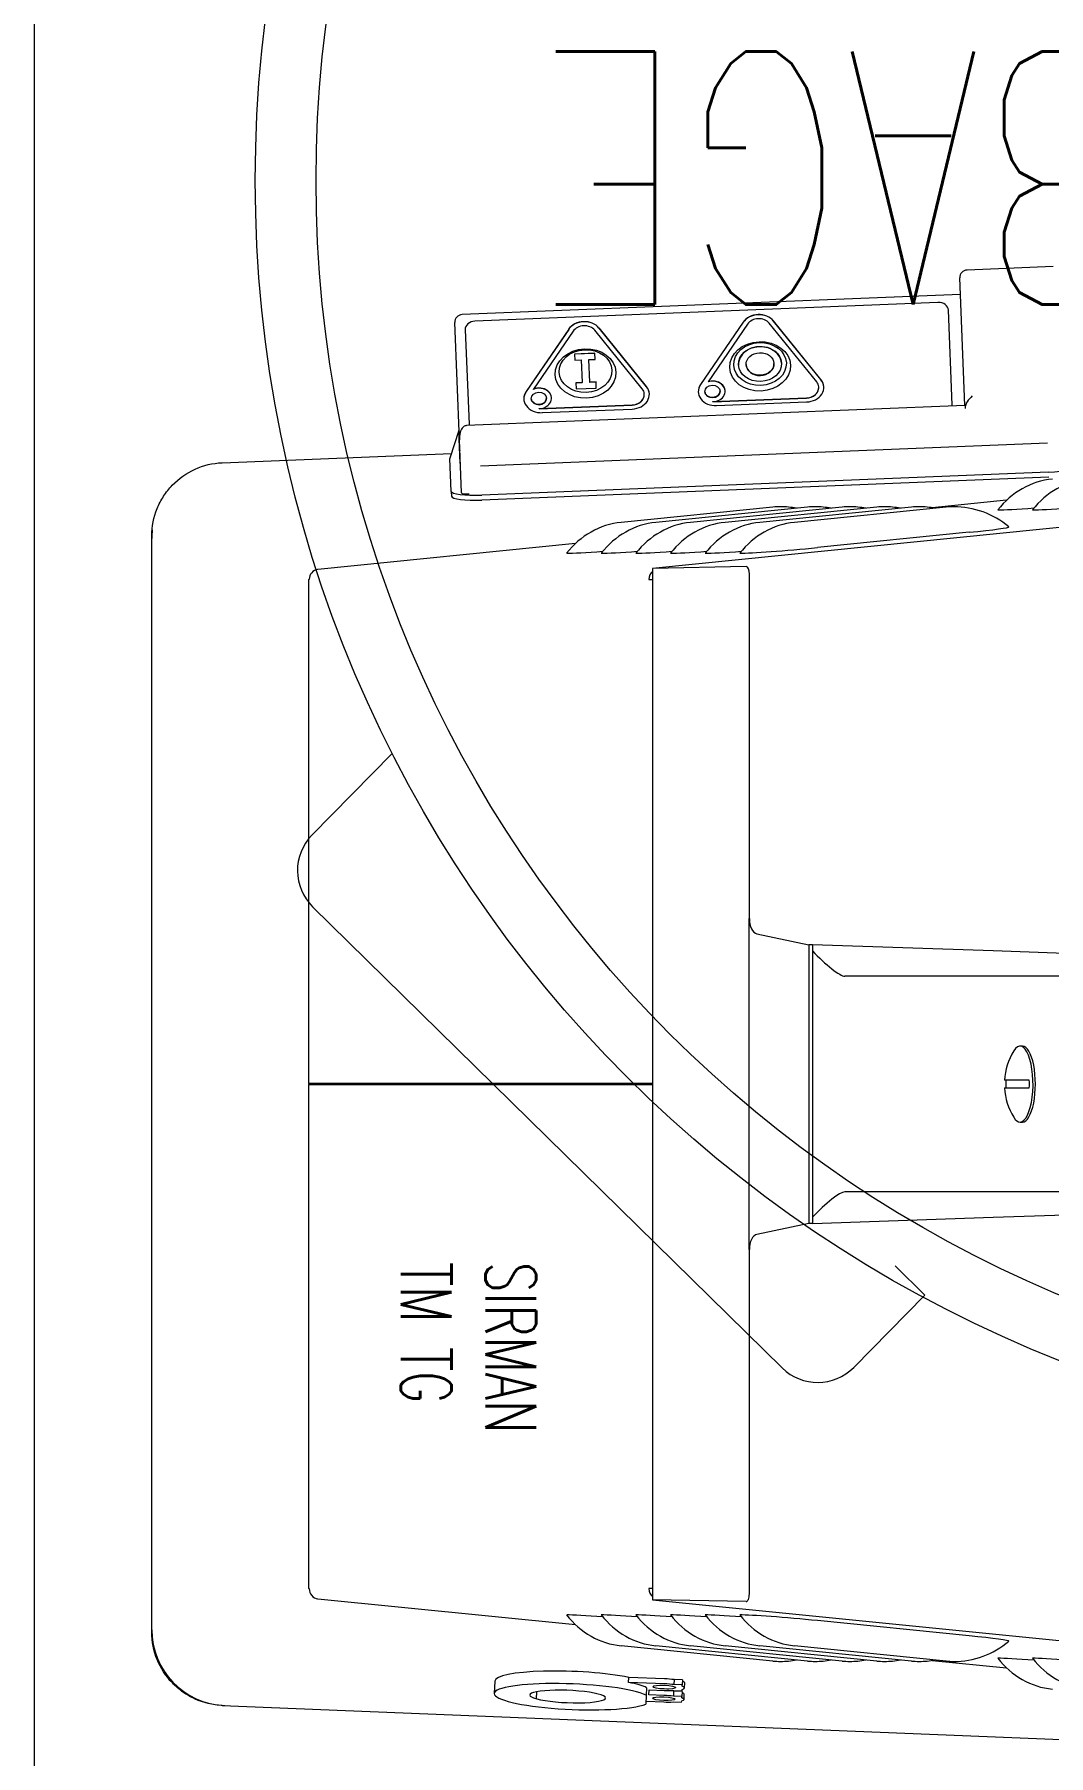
# Model space of a CAD drawing. Header units: millimetres. Extents: x 886808 to 1650903, y -1008069 to 230892.
# Drawn here: x 938357.7 to 938558, y -345922.7 to -345582.6 of the extents above; entities that cross this region are included whole.
import ezdxf

# ---------------------------------------------------------------- set-up
doc = ezdxf.new("R2010")
doc.units = ezdxf.units.MM
doc.layers.add('hatch', color=250, linetype='Continuous', lineweight=0)
doc.layers.add('I-FURN', color=252, linetype='Continuous', lineweight=5)
doc.styles.add('MtXpl_simplex8_shx', font='simplex8.shx')

# ---------------------------------------------------------------- blocks, each defined once
blk = doc.blocks.new('A$C26DD556D')
at = {"layer": 'hatch', "transparency": 33554636}
for p, q in [((5248.59, 23624.31), (5248.59, 24924.31)), ((5432.33, 24529.58), (5431.31, 24554.78)), ((5449.73, 24557.03), (5432.74, 24556.34)), ((5431.44, 24551.51), (5333.02, 24547.52)), ((5427, 24549.95), (5335.57, 24546.24)), ((5429.82, 24529.73), (5429.06, 24548.4)), ((5332.52, 24522.82), (5331.58, 24545.96)), ((5333.64, 24544.54), (5334.4, 24525.86)), ((5354.08, 24544.65), (5345.67, 24532.35)), ((5354.08, 24544.62), (5345.67, 24532.32)), ((5354.95, 24544.26), (5347.11, 24532.79)), ((5368.6, 24532.86), (5359.23, 24544.43)), ((5369.44, 24533.31), (5360.07, 24544.89)), ((5369.44, 24533.28), (5360.07, 24544.86)), ((5388.53, 24546.04), (5380.12, 24533.74)), ((5388.53, 24546.01), (5380.12, 24533.71)), ((5389.4, 24545.65), (5381.61, 24534.26)), ((5403.05, 24534.25), (5393.68, 24545.83)), ((5403.89, 24534.71), (5394.51, 24546.28)), ((5403.89, 24534.68), (5394.52, 24546.25)), ((5359.25, 24539.9), (5355.25, 24539.74)), ((5359.25, 24539.87), (5355.25, 24539.71)), ((5355.25, 24539.74), (5355.3, 24538.52)), ((5355.3, 24538.52), (5356.55, 24538.57)), ((5356.55, 24538.57), (5356.73, 24534.11)), ((5358.05, 24538.63), (5359.29, 24538.68)), ((5358.23, 24534.17), (5358.05, 24538.63)), ((5359.29, 24538.68), (5359.25, 24539.9)), ((5389.11, 24537.65), (5389.12, 24537.63)), ((5394.61, 24537.85), (5394.61, 24537.88)), ((5356.73, 24534.11), (5355.48, 24534.06)), ((5356.73, 24534.08), (5355.48, 24534.03)), ((5355.48, 24534.06), (5355.53, 24532.84)), ((5356.73, 24534.08), (5356.73, 24534.11)), ((5359.48, 24534.22), (5358.23, 24534.17)), ((5359.48, 24534.19), (5358.23, 24534.14)), ((5358.23, 24534.14), (5358.23, 24534.17)), ((5359.53, 24533), (5359.48, 24534.22)), ((5381.61, 24534.23), (5381.61, 24534.26)), ((5346.7, 24530.92), (5346.7, 24530.89)), ((5347.11, 24532.76), (5347.11, 24532.79)), ((5349.7, 24531.01), (5349.7, 24531.04)), ((5355.53, 24532.84), (5359.53, 24533)), ((5369.01, 24531.79), (5369.01, 24531.82)), ((5380.97, 24532.3), (5380.98, 24532.27)), ((5382.56, 24530.33), (5401.04, 24531.08)), ((5382.56, 24530.31), (5401.04, 24531.05)), ((5382.56, 24530.31), (5382.56, 24530.33)), ((5383.29, 24529.55), (5401.07, 24530.27)), ((5383.97, 24532.4), (5383.97, 24532.43)), ((5403.46, 24533.19), (5403.46, 24533.21)), ((5432.33, 24529.58), (5333.91, 24525.6)), ((5348.28, 24528.95), (5366.59, 24529.69)), ((5348.28, 24528.92), (5366.59, 24529.66)), ((5348.28, 24528.92), (5348.28, 24528.95)), ((5348.84, 24528.16), (5366.62, 24528.88)), ((5429.82, 24529.67), (5429.82, 24529.73)), ((5332.41, 24524.65), (5330.63, 24519.17)), ((5332.67, 24518.11), (5332.4, 24524.61)), ((5285.66, 24518.27), (5330.93, 24520.1)), ((5332.94, 24512.3), (5332.52, 24522.82)), ((5448.6, 24522.16), (5336.69, 24517.62)), ((5330.89, 24512.61), (5330.62, 24519.11)), ((5448.83, 24516.41), (5336.92, 24511.88)), ((5448.87, 24515.42), (5336.96, 24510.89)), ((5529.94, 24513.39), (5370.66, 24497.38)), ((5330.89, 24512.61), (5330.93, 24511.62)), ((5440.54, 24510.85), (5425.84, 24509.37)), ((5394.4, 24509.5), (5364.47, 24506.49)), ((5401.24, 24509.5), (5371.31, 24506.49)), ((5408.08, 24509.5), (5378.15, 24506.49)), ((5414.92, 24509.5), (5384.99, 24506.49)), ((5421.77, 24509.5), (5391.83, 24506.49)), ((5428.61, 24509.5), (5398.67, 24506.49)), ((5271.77, 24287.22), (5271.77, 24503.8)), ((5433.15, 24504.52), (5403.21, 24501.51)), ((5355.41, 24502.29), (5304.53, 24497.18)), ((5389.12, 24497.74), (5370.66, 24497.38)), ((5370.66, 24497.38), (5370.66, 24293.64)), ((5389.75, 24496.24), (5389.75, 24428.2)), ((5302.85, 24495.19), (5302.73, 24495.19)), ((5302.73, 24495.19), (5302.73, 24395.61)), ((5369.89, 24495.19), (5370.66, 24495.19)), ((5319.25, 24460.83), (5303.39, 24444.7)), ((5303.52, 24430.56), (5396.23, 24339.43)), ((5389.75, 24362.82), (5389.75, 24428.2)), ((5391.25, 24425.2), (5401.52, 24423.05)), ((5401.52, 24423.05), (5401.52, 24367.98)), ((5401.52, 24423.05), (5401.52, 24423.05)), ((5401.52, 24423.05), (5401.52, 24367.98)), ((5402.2, 24423.05), (5401.52, 24423.05)), ((5402.2, 24423.05), (5402.2, 24421.81)), ((5437.91, 24421.81), (5402.2, 24423.05)), ((5402.2, 24421.81), (5402.2, 24369.21)), ((5455.69, 24421.2), (5437.91, 24421.81)), ((5460.94, 24416.81), (5408.61, 24416.81)), ((5443.67, 24403.01), (5443.2, 24403.01)), ((5302.73, 24395.61), (5302.85, 24395.61)), ((5302.85, 24395.41), (5302.73, 24395.41)), ((5302.73, 24395.41), (5302.73, 24295.83)), ((5369.89, 24395.61), (5302.85, 24395.61)), ((5302.85, 24395.41), (5369.89, 24395.41)), ((5304.13, 24395.61), (5304.13, 24395.41)), ((5370.66, 24395.61), (5369.89, 24395.61)), ((5369.89, 24395.41), (5370.66, 24395.41)), ((5370.48, 24395.41), (5370.48, 24395.61)), ((5445.03, 24396.26), (5440.12, 24396.26)), ((5440.12, 24394.76), (5445.03, 24394.76)), ((5443.2, 24388.01), (5443.67, 24388.01)), ((5460.94, 24374.21), (5408.61, 24374.21)), ((5401.52, 24367.98), (5391.25, 24365.82)), ((5401.52, 24367.98), (5401.52, 24367.98)), ((5402.2, 24367.98), (5401.52, 24367.98)), ((5402.2, 24367.98), (5437.91, 24369.21)), ((5402.2, 24369.21), (5402.2, 24367.98)), ((5437.91, 24369.21), (5465.65, 24370.17)), ((5389.75, 24362.82), (5389.75, 24294.78)), ((5424.39, 24353.81), (5418.52, 24359.59)), ((5410.37, 24339.55), (5424.39, 24353.81)), ((5302.73, 24295.83), (5302.85, 24295.83)), ((5370.66, 24295.83), (5369.89, 24295.83)), ((5304.53, 24293.84), (5355.41, 24288.73)), ((5370.66, 24293.64), (5467.53, 24283.91)), ((5389.12, 24293.28), (5370.66, 24293.64)), ((5433.15, 24286.5), (5403.21, 24289.51)), ((5394.4, 24281.52), (5364.47, 24284.53)), ((5401.24, 24281.52), (5371.31, 24284.53)), ((5408.08, 24281.52), (5378.15, 24284.53)), ((5414.92, 24281.52), (5384.99, 24284.53)), ((5421.77, 24281.52), (5391.83, 24284.53)), ((5428.61, 24281.52), (5398.67, 24284.53)), ((5425.84, 24281.65), (5440.54, 24280.17)), ((5339.49, 24277.57), (5339.39, 24275.11)), ((5347.75, 24274.06), (5347.82, 24275.47)), ((5365.92, 24277.31), (5365.96, 24278.29)), ((5372.99, 24277.02), (5365.92, 24277.31)), ((5373.03, 24278.01), (5365.96, 24278.29)), ((5369.46, 24276.26), (5369.4, 24274.78)), ((5369.9, 24274.87), (5369.94, 24275.84)), ((5369.94, 24275.84), (5372.94, 24275.72)), ((5374.81, 24275.58), (5374.77, 24274.59)), ((5374.81, 24275.72), (5376.48, 24275.65)), ((5376.47, 24275.51), (5374.81, 24275.58)), ((5374.9, 24277.85), (5374.86, 24276.87)), ((5376.52, 24276.8), (5374.86, 24276.87)), ((5376.56, 24277.79), (5374.9, 24277.85)), ((5376.47, 24275.51), (5376.43, 24274.53)), ((5376.48, 24275.65), (5376.49, 24275.92)), ((5376.51, 24276.53), (5376.52, 24276.8)), ((5376.56, 24277.79), (5376.52, 24276.8)), ((5376.96, 24276.21), (5377, 24277.19)), ((5285.66, 24272.75), (5546.03, 24262.21)), ((5369.4, 24274.78), (5369.33, 24273)), ((5369.35, 24273.59), (5372.85, 24273.44)), ((5372.9, 24274.74), (5369.9, 24274.87)), ((5374.72, 24273.44), (5376.38, 24273.38)), ((5376.43, 24274.53), (5374.77, 24274.59)), ((5376.38, 24273.38), (5376.39, 24273.65)), ((5376.42, 24274.26), (5376.43, 24274.53)), ((5376.87, 24273.93), (5376.91, 24274.92))]:
    blk.add_line(p, q, dxfattribs=at)
for radius in [250.5, 238.5]:
    blk.add_circle((5542.7, 24574.05), radius, dxfattribs=at)
for centre, radius, start, end in [((5432.8, 24554.84), 1.5, 92.3187, 182.3187), ((5333.08, 24546.02), 1.5, 92.3187, 182.3187), ((5395.9, 24492.67), 16.9, 79.2625, 90), ((5402.74, 24492.67), 16.9, 79.2625, 90), ((5409.58, 24492.67), 16.9, 79.2625, 90), ((5416.42, 24492.67), 16.9, 79.2625, 90), ((5423.26, 24492.67), 16.9, 79.2625, 90), ((5430.1, 24492.67), 16.9, 49.8627, 90), ((5286.77, 24503.3), 15, 173.4633, 180), ((5310.53, 24437.69), 10, 135.4946, 225.4946), ((5452.6, 24395.51), 12.5, 148.358, 176.5602), ((5452.6, 24395.51), 12.5, 183.4398, 211.642), ((5403.24, 24346.56), 10, 225.4946, 315.4946), ((5286.77, 24287.72), 15, 180, 267.6813), ((5430.1, 24298.35), 16.9, 270, 310.1373), ((5395.9, 24298.35), 16.9, 270, 280.7375), ((5402.74, 24298.35), 16.9, 270, 280.7375), ((5409.58, 24298.35), 16.9, 270, 280.7375), ((5416.42, 24298.35), 16.9, 270, 280.7375), ((5423.26, 24298.35), 16.9, 270, 280.7375)]:
    blk.add_arc(centre, radius, start, end, dxfattribs=at)
for centre, major_axis, ratio, start_param, end_param in [((5391.58, 24544.69), (3.5, 0.14), 0.812692, 0.544411, 2.597181), ((5391.58, 24544.66), (3.5, 0.14), 0.812692, 0.544411, 2.597181), ((5427.06, 24548.32), (2, 0.08), 0.812692, 0, 1.570796), ((5335.64, 24544.62), (2, 0.08), 0.812692, 1.570796, 3.141593), ((5357.13, 24543.29), (3.5, 0.14), 0.812692, 0.544411, 2.597181), ((5357.13, 24543.27), (3.5, 0.14), 0.812692, 0.544411, 2.597181), ((5357.13, 24543.29), (2.5, 0.1), 0.812692, 0.544411, 2.597181), ((5391.58, 24544.69), (2.5, 0.1), 0.812692, 0.544411, 2.597181), ((5391.86, 24537.74), (4.25, 0.17), 0.812692, 0, 3.141593), ((5391.86, 24537.74), (2.75, 0.11), 0.812692, 3.141593, 6.283185), ((5383.17, 24532.39), (3.5, 0.14), 0.812692, 2.597181, 4.712389), ((5383.17, 24532.36), (3.5, 0.14), 0.812692, 2.597181, 3.141593), ((5382.47, 24532.36), (-2.5, -0.1), 0.812692, 1.570796, 5.032028), ((5382.47, 24532.34), (-2.5, -0.1), 0.812692, 3.141593, 5.032028), ((5400.96, 24533.11), (-2.5, -0.1), 0.812692, 1.570796, 3.686004), ((5400.96, 24533.11), (-3.5, -0.14), 0.812692, 1.570796, 3.686004), ((5400.96, 24533.08), (-3.5, -0.14), 0.812692, 3.141593, 3.686004), ((5348.72, 24531), (3.5, 0.14), 0.812692, 2.597181, 4.712389), ((5348.73, 24530.97), (3.5, 0.14), 0.812692, 2.597181, 3.141593), ((5348.2, 24530.95), (1.5, 0.06), 0.812692, 3.141593, 6.283185), ((5348.2, 24530.98), (-2.5, -0.1), 0.812692, 1.570796, 5.131175), ((5348.2, 24530.95), (-2.5, -0.1), 0.812692, 3.141593, 5.131175), ((5366.51, 24531.72), (-2.5, -0.1), 0.812692, 1.570796, 3.686004), ((5366.51, 24531.69), (-2.5, -0.1), 0.812692, 1.570796, 3.141593), ((5366.51, 24531.72), (-3.5, -0.14), 0.812692, 1.570796, 3.686004), ((5366.51, 24531.69), (-3.5, -0.14), 0.812692, 3.141593, 3.686004), ((5382.47, 24532.34), (1.5, 0.06), 0.812692, 3.141593, 6.283185), ((5400.96, 24533.08), (-2.5, -0.1), 0.812692, 1.570796, 3.141593), ((5433.86, 24528.86), (-0.08, 2.09), 0.716648, 0.785398, 1.473009), ((5433.79, 24530.58), (-1.37, -1.48), 0.321452, 4.40137, 5.186768), ((5427.82, 24529.65), (-2, -0.08), 0.812692, 2.990459, 3.141593), ((5427.82, 24529.59), (2, 0.08), 0.812692, 6.168223, 6.283185), ((5336.4, 24524.77), (-4, -0.16), 0.162634, 6.135771, 6.283185), ((5336.4, 24525.94), (-2, -0.08), 0.812692, 0, 0.151133), ((5336.56, 24520.83), (-4, -0.16), 0.162634, 6.135771, 6.283185), ((5336.62, 24519.35), (-6, -0.24), 0.162634, 6.223212, 6.283185), ((5336.66, 24518.27), (4, 0.16), 0.162634, 3.141593, 3.289007), ((5448.79, 24517.38), (6, 0.24), 0.162634, 4.712389, 6.283185), ((5451.09, 24498.22), (0, 16.9), 0.939693, 0.094191, 0.883773), ((5457.93, 24498.22), (0, 16.9), 0.939693, 0.094191, 0.883773), ((5336.88, 24512.85), (6, 0.24), 0.162634, 3.141593, 4.712389), ((5336.92, 24511.87), (6, 0.24), 0.162634, 3.141593, 4.712389), ((5334.44, 24512.36), (1.5, 0.06), 0.162634, 3.141593, 4.712389), ((5365.96, 24489.66), (0, 16.9), 0.939693, 0.094191, 0.883773), ((5372.8, 24489.66), (0, 16.9), 0.939693, 0.094191, 0.883773), ((5379.64, 24489.66), (0, 16.9), 0.939693, 0.094191, 0.883773), ((5386.48, 24489.66), (0, 16.9), 0.939693, 0.094191, 0.883773), ((5393.32, 24489.66), (0, 16.9), 0.939693, 0.094191, 0.883773), ((5400.16, 24489.66), (0, 16.9), 0.939693, 0.094191, 0.883773), ((5395.9, 24492.67), (0, -16.9), 0.939693, 3.141593, 3.235783), ((5402.74, 24492.67), (0, -16.9), 0.939693, 3.141593, 3.235783), ((5409.58, 24492.67), (0, -16.9), 0.939693, 3.141593, 3.235783), ((5416.42, 24492.67), (0, -16.9), 0.939693, 3.141593, 3.235783), ((5423.26, 24492.67), (0, -16.9), 0.939693, 3.141593, 3.235783), ((5430.1, 24492.67), (0, -16.9), 0.939693, 3.141593, 3.235783), ((5450.04, 24510.07), (11.95, 1.06), 0.032167, 3.489233, 4.362563), ((5456.88, 24510.07), (11.95, 1.06), 0.032167, 3.489233, 4.362563), ((5429.05, 24504.52), (-11.95, -1.06), 0.032167, 1.918437, 3.173514), ((5364.91, 24501.51), (11.95, 1.06), 0.032167, 3.489233, 4.362563), ((5371.75, 24501.51), (11.95, 1.06), 0.032167, 3.489233, 4.362563), ((5378.59, 24501.51), (11.95, 1.06), 0.032167, 3.489233, 4.362563), ((5385.43, 24501.51), (11.95, 1.06), 0.032167, 3.489233, 4.362563), ((5392.27, 24501.51), (11.95, 1.06), 0.032167, 3.489233, 4.362563), ((5399.11, 24501.51), (11.95, 1.06), 0.032167, 3.489233, 5.060029), ((5304.73, 24495.19), (0, 2), 0.939693, 0.094191, 1.570796), ((5304.73, 24495.19), (0.2, -1.99), 0.340504, 3.107374, 3.186125), ((5371.77, 24495.19), (0, 2), 0.939693, 0.62615, 1.570796), ((5389.12, 24496.23), (-0.01, -1.51), 0.422317, 1.580811, 3.151607), ((5391.43, 24428.18), (0.02, -3), 0.559871, 4.701396, 6.162895), ((5403.91, 24421.81), (-4.92, 4.92), 0.176327, 1.396263, 2.96706), ((5443.2, 24395.51), (0, -7.5), 0.34202, 0, 3.648292), ((5443.67, 24395.51), (0, -7.5), 0.34202, 0, 3.141593), ((5442.73, 24395.51), (0, -6.78), 0.34202, 4.601581, 4.823197), ((5442.73, 24395.51), (0, -6.78), 0.34202, 1.459988, 1.681604), ((5443.2, 24395.51), (0, -7.5), 0.34202, 5.776486, 6.283185), ((5403.91, 24369.21), (4.92, 4.92), 0.176327, 0.174533, 1.745329), ((5391.43, 24362.84), (-0.02, -3), 0.559871, 3.261882, 4.723382), ((5304.73, 24295.83), (0, -2), 0.939693, 4.712389, 6.188995), ((5371.77, 24295.83), (0, 2), 0.939693, 1.570796, 2.515442), ((5304.73, 24295.83), (0.2, 1.99), 0.340504, 3.097055, 3.175811), ((5389.12, 24294.79), (-0.01, 1.51), 0.422317, 3.131578, 4.702375), ((5365.96, 24301.36), (0, -16.9), 0.939693, 5.399413, 6.188995), ((5364.91, 24289.51), (11.95, -1.06), 0.032167, -4.362563, -3.489233), ((5372.8, 24301.36), (0, -16.9), 0.939693, 5.399413, 6.188995), ((5371.75, 24289.51), (11.95, -1.06), 0.032167, -4.362563, -3.489233), ((5379.64, 24301.36), (0, -16.9), 0.939693, 5.399413, 6.188995), ((5378.59, 24289.51), (11.95, -1.06), 0.032167, -4.362563, -3.489233), ((5386.48, 24301.36), (0, -16.9), 0.939693, 5.399413, 6.188995), ((5385.43, 24289.51), (11.95, -1.06), 0.032167, -4.362563, -3.489233), ((5393.32, 24301.36), (0, -16.9), 0.939693, 5.399413, 6.188995), ((5392.27, 24289.51), (11.95, -1.06), 0.032167, -4.362563, -3.489233), ((5400.16, 24301.36), (0, -16.9), 0.939693, 5.399413, 6.188995), ((5399.11, 24289.51), (11.95, -1.06), 0.032167, 1.223156, 2.793952), ((5429.05, 24286.5), (-11.95, 1.06), 0.032167, 3.109671, 4.364748), ((5451.09, 24292.8), (0, -16.9), 0.939693, 5.399413, 6.188995), ((5450.04, 24280.95), (11.95, -1.06), 0.032167, -4.362563, -3.489233), ((5457.93, 24292.8), (0, -16.9), 0.939693, 5.399413, 6.188995), ((5456.88, 24280.95), (11.95, -1.06), 0.032167, -4.362563, -3.489233), ((5354.98, 24276.95), (15.49, -0.63), 0.162634, 0.78904, 3.141593), ((5395.9, 24298.35), (0, 16.9), 0.939693, 3.047402, 3.141593), ((5402.74, 24298.35), (0, 16.9), 0.939693, 3.047402, 3.141593), ((5409.58, 24298.35), (0, 16.9), 0.939693, 3.047402, 3.141593), ((5416.42, 24298.35), (0, 16.9), 0.939693, 3.047402, 3.141593), ((5423.26, 24298.35), (0, 16.9), 0.939693, 3.047402, 3.141593), ((5430.1, 24298.35), (0, 16.9), 0.939693, 3.047402, 3.141593), ((5354.88, 24274.48), (15.49, -0.63), 0.162634, 0.36117, 5.922015), ((5353.88, 24274.52), (7.49, -0.3), 0.162634, 2.545706, 3.762556), ((5353.88, 24274.52), (-7.49, 0.3), 0.162634, 0.620963, 5.687299), ((5354.94, 24275.96), (15.49, -0.63), 0.162634, 0.36117, 0.78904), ((5372.97, 24276.37), (-4, 0.16), 0.162634, 1.570796, 2.057491), ((5372.97, 24276.37), (4, -0.16), 0.162634, 1.084101, 1.570796), ((5373.01, 24277.36), (4, -0.16), 0.162634, 1.084101, 1.570796), ((5372.91, 24275.08), (4, -0.16), 0.162634, 1.084101, 1.441379), ((5372.91, 24275.08), (-4, 0.16), 0.162634, 3.141593, 3.628288), ((5372.97, 24276.37), (-4, 0.16), 0.162634, 2.654898, 3.628288), ((5373.01, 24277.36), (-4, 0.16), 0.162634, 3.141593, 3.628288), ((5372.87, 24274.09), (4, -0.16), 0.162634, 4.712389, 5.199084), ((5372.87, 24274.09), (4, -0.16), 0.162634, 1.084101, 1.570796), ((5372.87, 24274.09), (-4, 0.16), 0.162634, 2.654898, 3.628288)]:
    blk.add_ellipse(centre, major_axis=major_axis, ratio=ratio, start_param=start_param, end_param=end_param, dxfattribs=at)
for centre, major_axis, ratio in [((5357.41, 24535.9), (6, 0.24), 0.812692), ((5357.39, 24536.37), (5.2, 0.21), 0.812692), ((5391.88, 24537.3), (6, 0.24), 0.812692), ((5391.86, 24537.77), (5.2, 0.21), 0.812692), ((5391.86, 24537.77), (4.25, 0.17), 0.812692), ((5391.86, 24537.77), (2.75, 0.11), 0.812692), ((5382.47, 24532.36), (1.5, 0.06), 0.812692), ((5348.2, 24530.98), (1.5, 0.06), 0.812692), ((5372.97, 24276.37), (2.25, -0.09), 0.162634), ((5372.87, 24274.09), (2.25, -0.09), 0.162634)]:
    blk.add_ellipse(centre, major_axis=major_axis, ratio=ratio, dxfattribs=at)
for points, knots in [([(5432.33, 24529.58), (5432.33, 24529.58), (5432.35, 24529.53), (5432.36, 24529.39), (5432.37, 24529.32), (5432.36, 24529.17), (5432.36, 24529.08), (5432.36, 24529)], [0.1008566, 0.1008566, 0.1008566, 0.1008566, 0.5, 0.5, 0.75, 0.75, 1, 1, 1, 1]), ([(5333.91, 24525.6), (5333.8, 24525.58), (5333.6, 24525.56), (5333.29, 24525.38), (5333.01, 24525.07), (5332.75, 24524.6), (5332.56, 24523.92), (5332.51, 24523.28), (5332.52, 24522.92), (5332.52, 24522.82)], [0, 0, 0, 0, 0.08099, 0.172583, 0.278409, 0.428195, 0.63946, 0.918306, 1, 1, 1, 1]), ([(5271.77, 24503.8), (5271.77, 24505.67), (5272.13, 24507.49), (5273.17, 24510.06), (5273.6, 24510.87), (5274.6, 24512.42), (5275.18, 24513.15), (5277.09, 24515.14), (5278.63, 24516.23), (5281.97, 24517.75), (5283.8, 24518.19), (5285.66, 24518.27)], [0, 0, 0, 0, 0.25, 0.25, 0.375, 0.375, 0.5, 0.5, 0.75, 0.75, 1, 1, 1, 1]), ([(5285.66, 24272.75), (5283.8, 24272.83), (5282, 24273.26), (5279.47, 24274.41), (5278.67, 24274.86), (5277.17, 24275.93), (5276.46, 24276.54), (5274.55, 24278.53), (5273.52, 24280.11), (5272.14, 24283.51), (5271.77, 24285.36), (5271.77, 24287.22)], [0, 0, 0, 0, 0.25, 0.25, 0.375, 0.375, 0.5, 0.5, 0.75, 0.75, 1, 1, 1, 1])]:
    blk.add_open_spline(points, degree=3, knots=knots, dxfattribs=at)
at = {"layer": 'hatch', "transparency": 33554636, "style": 'MtXpl_simplex8_shx', "width": 0.7}
for s, height, rotation, p in [('MOBILE GARBAGE', 50, 180, (5747.57, 24599.5)), ('TM TG', 10, 270, (5320.97, 24360.38)), ('SIRMAN', 10, 270, (5337.64, 24360.38))]:
    blk.add_text(s, height=height, rotation=rotation, dxfattribs=at).set_placement(p)

msp = doc.modelspace()

# ---------------------------------------------------------------- block references
at = {"layer": 'I-FURN', "transparency": 33554636}
msp.add_blockref('A$C26DD556D', (933109.12, -370185.5), dxfattribs=at)

doc.saveas('drawing.dxf')
